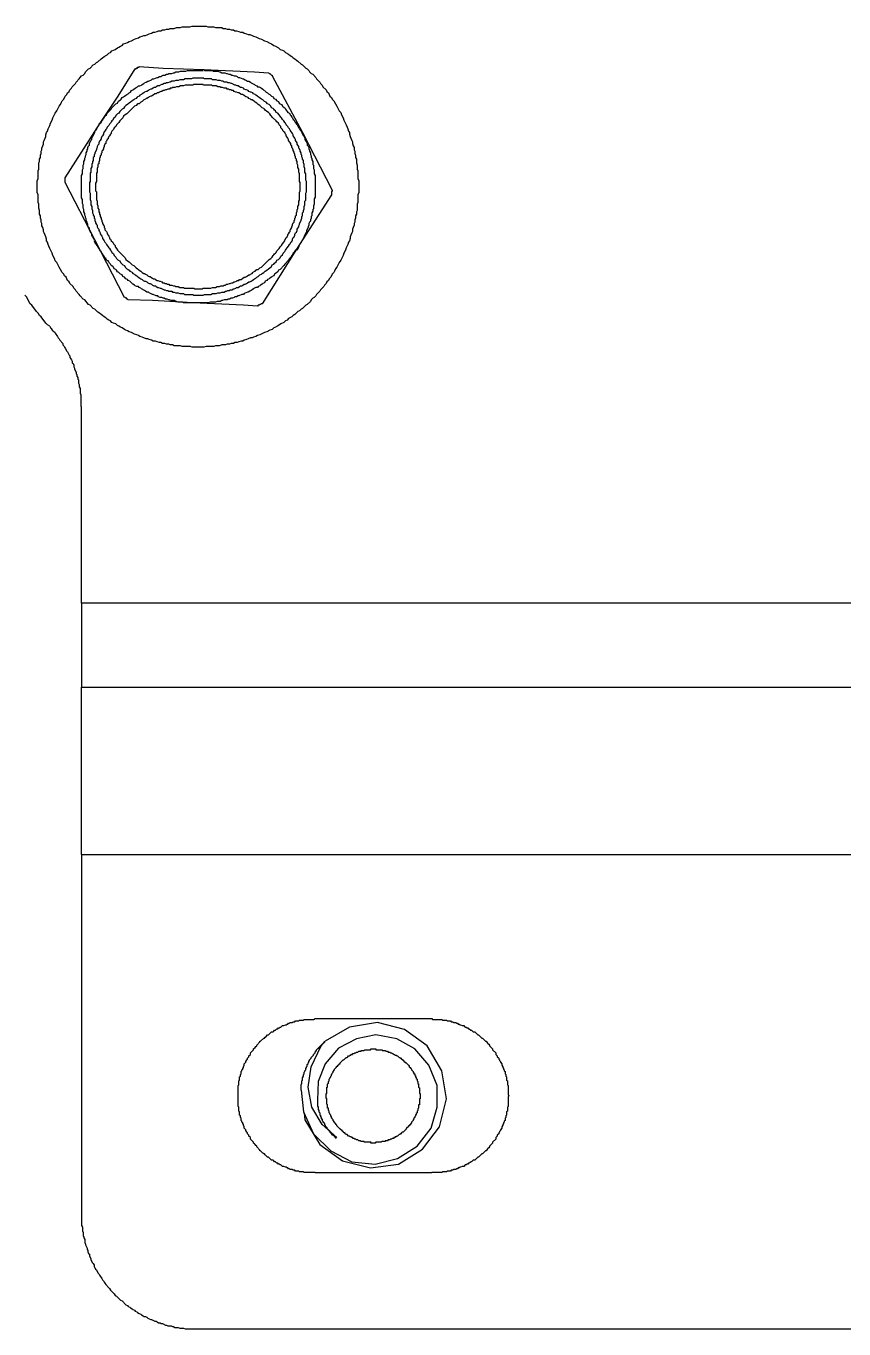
# Model space of a CAD drawing. Header units: inches. Extents: x 0 to 11, y 0.3 to 17.
# Drawn here: x 1.201 to 2.077, y 4.508 to 5.904 of the extents above; entities that cross this region are included whole.
import ezdxf

# ---------------------------------------------------------------- set-up
doc = ezdxf.new("R2010")
doc.units = ezdxf.units.IN
doc.header["$MEASUREMENT"] = 0
doc.layers.add('Layer 1', color=7, linetype='Continuous')

msp = doc.modelspace()

# ---------------------------------------------------------------- linework, layer by layer
at = {"layer": 'Layer 1', "color": 7, "lineweight": 25, "true_color": 0xffffff}
for points in [[(1.3775, 5.5608), (1.3683, 5.5608), (1.3667, 5.5617), (1.36, 5.5617), (1.3583, 5.5625), (1.3558, 5.5625), (1.3542, 5.5633), (1.3517, 5.5633), (1.35, 5.5642), (1.3475, 5.5642), (1.3458, 5.565), (1.3442, 5.565), (1.3417, 5.5658), (1.34, 5.5667), (1.3375, 5.5667), (1.3358, 5.5675), (1.3333, 5.5683), (1.3317, 5.5692), (1.33, 5.5692), (1.3275, 5.57), (1.3258, 5.5708), (1.3233, 5.5717), (1.3217, 5.5725), (1.32, 5.5733), (1.3175, 5.5742), (1.3142, 5.5758), (1.3117, 5.5767), (1.31, 5.5775), (1.3083, 5.5783), (1.3067, 5.5792), (1.3042, 5.5808), (1.3025, 5.5817), (1.3008, 5.5825), (1.2992, 5.5833), (1.2975, 5.585), (1.295, 5.5858), (1.2933, 5.5867), (1.2917, 5.5883), (1.29, 5.5892), (1.2883, 5.59), (1.2867, 5.5917), (1.285, 5.5925), (1.2833, 5.5942), (1.2817, 5.595), (1.28, 5.5967), (1.2783, 5.5975), (1.275, 5.6008), (1.2733, 5.6017), (1.27, 5.605), (1.2683, 5.6058), (1.2667, 5.6075), (1.2658, 5.6092), (1.2642, 5.6108), (1.2625, 5.6117), (1.2592, 5.615), (1.2583, 5.6167), (1.255, 5.62), (1.2542, 5.6217), (1.2525, 5.6233), (1.2517, 5.625), (1.2483, 5.6283), (1.2475, 5.63), (1.2458, 5.6317), (1.2442, 5.635), (1.2425, 5.6367), (1.2417, 5.6383), (1.24, 5.64), (1.2383, 5.6433), (1.2367, 5.6458), (1.2342, 5.6508), (1.2325, 5.6525), (1.2317, 5.655), (1.23, 5.6583), (1.2292, 5.6608), (1.2267, 5.6658), (1.2258, 5.6683), (1.225, 5.67), (1.2242, 5.6725), (1.2233, 5.6742), (1.2233, 5.6758), (1.2225, 5.6783), (1.2217, 5.68), (1.2208, 5.6825), (1.22, 5.6842), (1.22, 5.6858), (1.2192, 5.6883), (1.2183, 5.69), (1.2183, 5.6925), (1.2175, 5.6942), (1.2175, 5.6967), (1.2167, 5.6983), (1.2167, 5.7008), (1.2158, 5.7025), (1.2158, 5.7067), (1.215, 5.7092), (1.215, 5.7133), (1.2142, 5.715), (1.2142, 5.7233), (1.2133, 5.7258), (1.2133, 5.7383), (1.2142, 5.7408), (1.2142, 5.7492), (1.215, 5.7508), (1.215, 5.7575), (1.2158, 5.7592), (1.2158, 5.7617), (1.2167, 5.7633), (1.2167, 5.7658), (1.2175, 5.7675), (1.2175, 5.77), (1.2183, 5.7717), (1.2183, 5.7733), (1.2192, 5.7758), (1.22, 5.7775), (1.22, 5.78), (1.2208, 5.7817), (1.2217, 5.7842), (1.2225, 5.7858), (1.2225, 5.7875), (1.2233, 5.79), (1.2242, 5.7917), (1.225, 5.7942), (1.2267, 5.7975), (1.2275, 5.8), (1.2292, 5.8033), (1.23, 5.8058), (1.2325, 5.8108), (1.2342, 5.8133), (1.2367, 5.8183), (1.2383, 5.82), (1.2392, 5.8225), (1.24, 5.8242), (1.2417, 5.8258), (1.2433, 5.8292), (1.245, 5.8308), (1.2458, 5.8325), (1.2475, 5.8342), (1.2483, 5.8358), (1.25, 5.8375), (1.2508, 5.8392), (1.2542, 5.8425), (1.255, 5.8442), (1.2583, 5.8475), (1.2592, 5.8492), (1.2608, 5.8508), (1.2625, 5.8517), (1.2642, 5.8533), (1.265, 5.855), (1.2683, 5.8583), (1.27, 5.8592), (1.2733, 5.8625), (1.275, 5.8633), (1.2767, 5.865), (1.2783, 5.8658), (1.2817, 5.8692), (1.2833, 5.87), (1.285, 5.8717), (1.2883, 5.8733), (1.29, 5.875), (1.2917, 5.8758), (1.2933, 5.8775), (1.2967, 5.8792), (1.2992, 5.8808), (1.3008, 5.8817), (1.3025, 5.8825), (1.3042, 5.8833), (1.3058, 5.885), (1.3083, 5.8858), (1.31, 5.8867), (1.3117, 5.8875), (1.3142, 5.8883), (1.3175, 5.89), (1.3192, 5.8908), (1.3217, 5.8917), (1.3233, 5.8925), (1.3258, 5.8933), (1.3275, 5.8942), (1.3292, 5.8942), (1.3317, 5.895), (1.3333, 5.8958), (1.3358, 5.8967), (1.3375, 5.8975), (1.3392, 5.8975), (1.3417, 5.8983), (1.3433, 5.8992), (1.3458, 5.8992), (1.3475, 5.9), (1.35, 5.9), (1.3517, 5.9008), (1.3542, 5.9008), (1.3558, 5.9017), (1.36, 5.9017), (1.3625, 5.9025), (1.3667, 5.9025), (1.3683, 5.9033), (1.3767, 5.9033), (1.3792, 5.9042), (1.3942, 5.9042), (1.3958, 5.9033), (1.4025, 5.9033), (1.4042, 5.9025), (1.4108, 5.9025), (1.4125, 5.9017), (1.415, 5.9017), (1.4167, 5.9008), (1.4192, 5.9008), (1.4208, 5.9), (1.4233, 5.9), (1.425, 5.8992), (1.4267, 5.8992), (1.4292, 5.8983), (1.4308, 5.8975), (1.4333, 5.8975), (1.435, 5.8967), (1.4375, 5.8958), (1.4392, 5.895), (1.4408, 5.895), (1.4433, 5.8942), (1.445, 5.8933), (1.4475, 5.8925), (1.4508, 5.8908), (1.4533, 5.89), (1.4567, 5.8883), (1.4592, 5.8875), (1.4625, 5.8858), (1.4642, 5.885), (1.4667, 5.8833), (1.4683, 5.8825), (1.4717, 5.8808), (1.4733, 5.8792), (1.4758, 5.8783), (1.4775, 5.8775), (1.4792, 5.8758), (1.4825, 5.8742), (1.4842, 5.8725), (1.4858, 5.8717), (1.4875, 5.87), (1.4892, 5.8692), (1.4908, 5.8675), (1.4925, 5.8667), (1.4958, 5.8633), (1.4975, 5.8625), (1.5008, 5.8592), (1.5025, 5.8583), (1.5042, 5.8567), (1.505, 5.855), (1.5067, 5.8533), (1.5083, 5.8525), (1.5117, 5.8492), (1.5125, 5.8475), (1.5158, 5.8442), (1.5167, 5.8425), (1.5183, 5.8408), (1.5192, 5.8392), (1.5225, 5.8358), (1.5233, 5.8342), (1.525, 5.8325), (1.5267, 5.8292), (1.5283, 5.8275), (1.5292, 5.8258), (1.5308, 5.8242), (1.5325, 5.8208), (1.5342, 5.8183), (1.5367, 5.8133), (1.5383, 5.8117), (1.5392, 5.8092), (1.5408, 5.8058), (1.5417, 5.8033), (1.5442, 5.7983), (1.545, 5.7958), (1.5458, 5.7942), (1.5467, 5.7917), (1.5475, 5.79), (1.5475, 5.7883), (1.5483, 5.7858), (1.5492, 5.7842), (1.55, 5.7817), (1.5508, 5.78), (1.5508, 5.7783), (1.5517, 5.7758), (1.5525, 5.7742), (1.5525, 5.7717), (1.5533, 5.77), (1.5533, 5.7675), (1.5542, 5.7658), (1.5542, 5.7633), (1.555, 5.7617), (1.555, 5.7575), (1.5558, 5.755), (1.5558, 5.7508), (1.5567, 5.7492), (1.5567, 5.7408), (1.5575, 5.7383), (1.5575, 5.7258), (1.5567, 5.7233), (1.5567, 5.715), (1.5558, 5.7133), (1.5558, 5.7067), (1.555, 5.705), (1.555, 5.7025), (1.5542, 5.7008), (1.5542, 5.6983), (1.5533, 5.6967), (1.5533, 5.6942), (1.5525, 5.6925), (1.5525, 5.6908), (1.5517, 5.6883), (1.5508, 5.6867), (1.5508, 5.6842), (1.55, 5.6825), (1.5492, 5.68), (1.5483, 5.6783), (1.5483, 5.6767), (1.5475, 5.6742), (1.5467, 5.6725), (1.5458, 5.67), (1.5442, 5.6667), (1.5433, 5.6642), (1.5417, 5.6608), (1.5408, 5.6583), (1.5383, 5.6533), (1.5367, 5.6508), (1.5342, 5.6458), (1.5325, 5.6442), (1.5317, 5.6417), (1.5308, 5.64), (1.5292, 5.6383), (1.5275, 5.635), (1.5258, 5.6333), (1.525, 5.6317), (1.5233, 5.63), (1.5225, 5.6283), (1.5208, 5.6267), (1.52, 5.625), (1.5167, 5.6217), (1.5158, 5.62), (1.5125, 5.6167), (1.5117, 5.615), (1.51, 5.6133), (1.5083, 5.6125), (1.5067, 5.6108), (1.5058, 5.6092), (1.5025, 5.6058), (1.5008, 5.605), (1.4975, 5.6017), (1.4958, 5.6008), (1.4942, 5.5992), (1.4925, 5.5983), (1.4892, 5.595), (1.4875, 5.5942), (1.4858, 5.5925), (1.4825, 5.5908), (1.4808, 5.5892), (1.4792, 5.5883), (1.4775, 5.5867), (1.4742, 5.585), (1.4717, 5.5833), (1.4683, 5.5817), (1.4667, 5.5808), (1.465, 5.5792), (1.4625, 5.5783), (1.4592, 5.5767), (1.4567, 5.5758), (1.4517, 5.5733), (1.4492, 5.5725), (1.4475, 5.5717), (1.445, 5.5708), (1.4433, 5.57), (1.4417, 5.57), (1.4392, 5.5692), (1.4375, 5.5683), (1.435, 5.5675), (1.4333, 5.5667), (1.4317, 5.5667), (1.4292, 5.5658), (1.4275, 5.565), (1.425, 5.565), (1.4233, 5.5642), (1.4208, 5.5642), (1.4192, 5.5633), (1.4167, 5.5633), (1.415, 5.5625), (1.4108, 5.5625), (1.4083, 5.5617), (1.4042, 5.5617), (1.4025, 5.5608), (1.3942, 5.5608), (1.3917, 5.56), (1.3792, 5.56), (1.3767, 5.5608)], [(1.2808, 5.8), (1.3, 5.8292), (1.3183, 5.8583)], [(1.2808, 5.8), (1.2817, 5.8008), (1.2825, 5.8025), (1.2833, 5.8033), (1.2842, 5.805), (1.285, 5.8058), (1.2858, 5.8075), (1.2875, 5.8092), (1.2883, 5.8108), (1.2925, 5.815), (1.2933, 5.8167), (1.2975, 5.8208), (1.2992, 5.8217), (1.3, 5.8233), (1.3008, 5.8242), (1.3025, 5.825), (1.3033, 5.8258), (1.3042, 5.8275), (1.3058, 5.8283), (1.3067, 5.8292), (1.3083, 5.83), (1.3092, 5.8308), (1.3108, 5.8317), (1.3117, 5.8325), (1.3133, 5.8333), (1.3142, 5.835), (1.3158, 5.8358), (1.3167, 5.8367), (1.3183, 5.8375), (1.3192, 5.8383), (1.3208, 5.8392), (1.3217, 5.84), (1.3233, 5.84), (1.325, 5.8408), (1.3258, 5.8417), (1.3275, 5.8425), (1.3283, 5.8433), (1.33, 5.8442), (1.3317, 5.845), (1.3325, 5.845), (1.3358, 5.8467), (1.3367, 5.8475), (1.3383, 5.8475), (1.34, 5.8483), (1.3417, 5.8492), (1.3425, 5.8492), (1.3442, 5.85), (1.3458, 5.85), (1.3467, 5.8508), (1.3483, 5.8517), (1.35, 5.8517), (1.3517, 5.8525), (1.3533, 5.8525), (1.3542, 5.8533), (1.3575, 5.8533), (1.3592, 5.8542), (1.36, 5.8542), (1.3617, 5.855), (1.365, 5.855), (1.3667, 5.8558), (1.3725, 5.8558), (1.3742, 5.8567), (1.3908, 5.8567)], [(1.3183, 5.8583), (1.3192, 5.8583), (1.3192, 5.8592), (1.3208, 5.8592), (1.3208, 5.86), (1.3225, 5.86), (1.3225, 5.8608)], [(1.3225, 5.8608), (1.3483, 5.8592), (1.3917, 5.8575)], [(1.3917, 5.8575), (1.3925, 5.8567), (1.4008, 5.8567), (1.4017, 5.8558), (1.4067, 5.8558), (1.4083, 5.855), (1.4092, 5.855), (1.4108, 5.8542), (1.4142, 5.8542), (1.4158, 5.8533), (1.4167, 5.8533), (1.4183, 5.8525), (1.42, 5.8525), (1.4217, 5.8517), (1.4225, 5.8517), (1.4242, 5.8508), (1.4258, 5.8508), (1.4275, 5.85), (1.4283, 5.8492), (1.43, 5.8492), (1.4317, 5.8483), (1.4333, 5.8475), (1.4342, 5.8475), (1.4358, 5.8467), (1.4375, 5.8458), (1.4383, 5.845), (1.44, 5.845), (1.4417, 5.8442), (1.4425, 5.8433), (1.4458, 5.8417), (1.4467, 5.8408), (1.4483, 5.84), (1.4492, 5.8392), (1.4508, 5.8392), (1.4525, 5.8383), (1.4533, 5.8375), (1.455, 5.8367), (1.4583, 5.8333), (1.46, 5.8325), (1.4608, 5.8317), (1.4625, 5.8308), (1.4642, 5.8292), (1.4658, 5.8283), (1.4667, 5.8267), (1.4683, 5.8258), (1.47, 5.8242), (1.4717, 5.8233), (1.4725, 5.8217), (1.4733, 5.8208), (1.475, 5.82), (1.4758, 5.8183), (1.4767, 5.8175), (1.4783, 5.8167), (1.4792, 5.815), (1.48, 5.8142), (1.4808, 5.8125), (1.4817, 5.8117), (1.4833, 5.8108), (1.4842, 5.8092), (1.485, 5.8083), (1.4858, 5.8067), (1.4867, 5.8058), (1.4875, 5.8042), (1.4883, 5.8033), (1.4892, 5.8017), (1.49, 5.8008), (1.4908, 5.7992), (1.4917, 5.7983), (1.4933, 5.795), (1.4942, 5.7942), (1.495, 5.7925), (1.4958, 5.7917), (1.4967, 5.79), (1.4967, 5.7892)], [(1.3917, 5.8575), (1.4458, 5.855), (1.4608, 5.8542)], [(1.4608, 5.8542), (1.4617, 5.8533), (1.4625, 5.8533), (1.4642, 5.8517), (1.465, 5.8517), (1.465, 5.8508), (1.4975, 5.79)], [(1.3917, 5.8483), (1.38, 5.8483), (1.3783, 5.8475), (1.3717, 5.8475), (1.37, 5.8467), (1.3658, 5.8467), (1.3642, 5.8458), (1.3617, 5.8458), (1.36, 5.845), (1.3575, 5.845), (1.3558, 5.8442), (1.355, 5.8442), (1.3533, 5.8433), (1.3517, 5.8433), (1.3508, 5.8425), (1.3492, 5.8425), (1.3475, 5.8417), (1.3467, 5.8417), (1.345, 5.8408), (1.3442, 5.84), (1.3425, 5.84), (1.3408, 5.8392), (1.34, 5.8383), (1.3383, 5.8383), (1.3375, 5.8375), (1.3358, 5.8367), (1.335, 5.8367), (1.3333, 5.8358), (1.3325, 5.835), (1.3308, 5.8342), (1.33, 5.8342), (1.3283, 5.8333), (1.3275, 5.8325), (1.3258, 5.8317), (1.325, 5.8308), (1.3233, 5.83), (1.3225, 5.8292), (1.3208, 5.8283), (1.32, 5.8275), (1.3192, 5.8267), (1.3175, 5.8258), (1.3167, 5.825), (1.315, 5.8242), (1.3142, 5.8233), (1.3133, 5.8225), (1.3117, 5.8217), (1.3108, 5.8208), (1.31, 5.82), (1.3083, 5.8192), (1.3067, 5.8175), (1.3058, 5.8158), (1.3042, 5.815), (1.3017, 5.8125), (1.3008, 5.8108), (1.2992, 5.81), (1.2975, 5.8083), (1.2967, 5.8067), (1.295, 5.805), (1.2942, 5.8033), (1.2933, 5.8025), (1.2925, 5.8017), (1.2917, 5.8), (1.2908, 5.7992), (1.29, 5.7975), (1.2883, 5.7958), (1.2875, 5.7942), (1.2867, 5.7933), (1.2858, 5.7917), (1.285, 5.7908), (1.2842, 5.7892), (1.2842, 5.7883), (1.2833, 5.7867), (1.2825, 5.7858), (1.2817, 5.7842), (1.2817, 5.7833), (1.2808, 5.7817), (1.28, 5.7808), (1.2792, 5.7792), (1.2792, 5.7775), (1.2783, 5.7767), (1.2775, 5.775), (1.2775, 5.7742), (1.2767, 5.7725), (1.2767, 5.7717), (1.275, 5.7683), (1.275, 5.7675), (1.2742, 5.7658), (1.2742, 5.7642), (1.2733, 5.7633), (1.2733, 5.76), (1.2725, 5.7592), (1.2725, 5.7575), (1.2717, 5.7558), (1.2717, 5.7533), (1.2708, 5.7517), (1.2708, 5.7475), (1.27, 5.7467), (1.27, 5.7375), (1.2692, 5.7367), (1.2692, 5.7267), (1.27, 5.725), (1.27, 5.7183), (1.2708, 5.7167), (1.2708, 5.7125), (1.2717, 5.7108), (1.2717, 5.7083), (1.2725, 5.7067), (1.2725, 5.7042), (1.2733, 5.7025), (1.2733, 5.7017), (1.2742, 5.7), (1.2742, 5.6983), (1.275, 5.6975), (1.275, 5.6958), (1.2758, 5.6942), (1.2758, 5.6933), (1.2767, 5.6917), (1.2775, 5.6908), (1.2775, 5.6892), (1.2783, 5.6875), (1.2792, 5.6867), (1.2792, 5.685), (1.28, 5.6842), (1.2808, 5.6825), (1.2808, 5.6817), (1.2817, 5.68), (1.2825, 5.6792), (1.2833, 5.6775), (1.2833, 5.6767), (1.2842, 5.675), (1.285, 5.6742), (1.2858, 5.6725), (1.2867, 5.6717), (1.2875, 5.67), (1.2883, 5.6692), (1.2892, 5.6675), (1.29, 5.6667), (1.2908, 5.6658), (1.2917, 5.6642), (1.2925, 5.6633), (1.2933, 5.6617), (1.2942, 5.6608), (1.295, 5.66), (1.2958, 5.6583), (1.2975, 5.6567), (1.2983, 5.655), (1.3, 5.6533), (1.3017, 5.6525), (1.3025, 5.6508), (1.305, 5.6483), (1.3067, 5.6475), (1.3075, 5.6458), (1.3092, 5.6442), (1.3108, 5.6433), (1.3117, 5.6425), (1.3125, 5.6417), (1.3142, 5.6408), (1.315, 5.64), (1.3158, 5.6392), (1.3175, 5.6383), (1.3183, 5.6375), (1.32, 5.6367), (1.3208, 5.6358), (1.3217, 5.635), (1.3233, 5.6342), (1.3242, 5.6333), (1.3258, 5.6325), (1.3267, 5.6317), (1.3283, 5.6308), (1.3292, 5.6308), (1.3308, 5.63), (1.3317, 5.6292), (1.3333, 5.6283), (1.3342, 5.6283), (1.3358, 5.6275), (1.3367, 5.6267), (1.3383, 5.6258), (1.34, 5.6258), (1.3408, 5.625), (1.3425, 5.6242), (1.3433, 5.6242), (1.345, 5.6233), (1.3458, 5.6233), (1.3492, 5.6217), (1.35, 5.6217), (1.3517, 5.6208), (1.3533, 5.6208), (1.3542, 5.62), (1.3575, 5.62), (1.3583, 5.6192), (1.36, 5.6192), (1.3617, 5.6183), (1.3642, 5.6183), (1.3658, 5.6175), (1.37, 5.6175), (1.3708, 5.6167), (1.38, 5.6167), (1.3808, 5.6158), (1.3908, 5.6158), (1.3925, 5.6167), (1.3992, 5.6167), (1.4008, 5.6175), (1.405, 5.6175), (1.4067, 5.6183), (1.4092, 5.6183), (1.4108, 5.6192), (1.4133, 5.6192), (1.415, 5.62), (1.4158, 5.62), (1.4175, 5.6208), (1.4192, 5.6208), (1.42, 5.6217), (1.4217, 5.6217), (1.4233, 5.6225), (1.4242, 5.6225), (1.4258, 5.6233), (1.4267, 5.6242), (1.4283, 5.6242), (1.43, 5.625), (1.4308, 5.6258), (1.4325, 5.6258), (1.4333, 5.6267), (1.435, 5.6275), (1.4358, 5.6275), (1.4375, 5.6283), (1.4383, 5.6292), (1.44, 5.63), (1.4408, 5.63), (1.4425, 5.6308), (1.4433, 5.6317), (1.445, 5.6325), (1.4458, 5.6333), (1.4475, 5.6342), (1.4483, 5.635), (1.45, 5.6358), (1.4517, 5.6375), (1.4533, 5.6383), (1.4542, 5.6392), (1.4558, 5.64), (1.4567, 5.6408), (1.4575, 5.6417), (1.4592, 5.6425), (1.4608, 5.6442), (1.4625, 5.645), (1.4642, 5.6467), (1.465, 5.6483), (1.4667, 5.6492), (1.4675, 5.65), (1.4692, 5.6517), (1.47, 5.6533), (1.4717, 5.6542), (1.4733, 5.6558), (1.4742, 5.6575), (1.4758, 5.6592), (1.4767, 5.6608), (1.4775, 5.6617), (1.4783, 5.6625), (1.4792, 5.6642), (1.48, 5.665), (1.4808, 5.6667), (1.4825, 5.6683), (1.4833, 5.67), (1.4842, 5.6708), (1.485, 5.6725), (1.4858, 5.6733), (1.4867, 5.675), (1.4867, 5.6758), (1.4875, 5.6775), (1.4883, 5.6783), (1.4892, 5.68), (1.4892, 5.6808), (1.49, 5.6825), (1.4908, 5.6833), (1.4917, 5.685), (1.4917, 5.6867), (1.4925, 5.6875), (1.4933, 5.6892), (1.4933, 5.69), (1.4942, 5.6917), (1.4942, 5.6925), (1.4958, 5.6958), (1.4958, 5.6967), (1.4967, 5.6983), (1.4967, 5.7), (1.4975, 5.7008), (1.4975, 5.7042), (1.4983, 5.705), (1.4983, 5.7067), (1.4992, 5.7083), (1.4992, 5.7108), (1.5, 5.7125), (1.5, 5.7167), (1.5008, 5.7175), (1.5008, 5.725), (1.5017, 5.7267), (1.5017, 5.7375), (1.5008, 5.7392), (1.5008, 5.7458), (1.5, 5.7475), (1.5, 5.7517), (1.4992, 5.7533), (1.4992, 5.7558), (1.4983, 5.7575), (1.4983, 5.76), (1.4975, 5.7617), (1.4975, 5.7625), (1.4967, 5.7642), (1.4967, 5.7658), (1.4958, 5.7667), (1.4958, 5.7683), (1.495, 5.77), (1.495, 5.7708), (1.4942, 5.7725), (1.4933, 5.7733), (1.4933, 5.775), (1.4925, 5.7767), (1.4917, 5.7775), (1.4917, 5.7792), (1.4908, 5.78), (1.49, 5.7817), (1.49, 5.7825), (1.4892, 5.7842), (1.4883, 5.785), (1.4875, 5.7867), (1.4875, 5.7875), (1.4867, 5.7892), (1.4858, 5.79), (1.485, 5.7917), (1.4842, 5.7925), (1.4833, 5.7942), (1.4825, 5.795), (1.4817, 5.7967), (1.48, 5.7983), (1.4792, 5.8), (1.4783, 5.8008), (1.4775, 5.8025), (1.4758, 5.8042), (1.475, 5.8058), (1.4742, 5.8067), (1.4733, 5.8075), (1.4725, 5.8092), (1.4708, 5.8108), (1.4692, 5.8117), (1.4683, 5.8133), (1.4675, 5.8142), (1.4667, 5.815), (1.4658, 5.8158), (1.4642, 5.8167), (1.4633, 5.8183), (1.4617, 5.82), (1.46, 5.8208), (1.4583, 5.8225), (1.4567, 5.8233), (1.455, 5.825), (1.4533, 5.8258), (1.4525, 5.8267), (1.4508, 5.8275), (1.45, 5.8283), (1.4492, 5.8292), (1.4475, 5.83), (1.4467, 5.8308), (1.445, 5.8317), (1.4442, 5.8325), (1.4425, 5.8333), (1.4417, 5.8333), (1.44, 5.8342), (1.4392, 5.835), (1.4375, 5.8358), (1.4367, 5.8358), (1.435, 5.8367), (1.4342, 5.8375), (1.4325, 5.8383), (1.4308, 5.8383), (1.43, 5.8392), (1.4283, 5.84), (1.4275, 5.84), (1.4258, 5.8408), (1.425, 5.8408), (1.4217, 5.8425), (1.4208, 5.8425), (1.4192, 5.8433), (1.4175, 5.8433), (1.4167, 5.8442), (1.4133, 5.8442), (1.4125, 5.845), (1.4108, 5.845), (1.4092, 5.8458), (1.4067, 5.8458), (1.405, 5.8467), (1.4008, 5.8467), (1.4, 5.8475), (1.3925, 5.8475), (1.3908, 5.8483)], [(1.3908, 5.8417), (1.3808, 5.8417), (1.38, 5.8408), (1.3717, 5.8408), (1.37, 5.84), (1.3667, 5.84), (1.365, 5.8392), (1.3625, 5.8392), (1.3608, 5.8383), (1.3583, 5.8383), (1.3575, 5.8375), (1.3558, 5.8375), (1.355, 5.8367), (1.3533, 5.8367), (1.3517, 5.8358), (1.3508, 5.8358), (1.3492, 5.835), (1.3483, 5.835), (1.3467, 5.8342), (1.3458, 5.8342), (1.3442, 5.8333), (1.3433, 5.8325), (1.3417, 5.8325), (1.3408, 5.8317), (1.3392, 5.8317), (1.3375, 5.83), (1.3358, 5.8292), (1.335, 5.8292), (1.3333, 5.8283), (1.3325, 5.8275), (1.3308, 5.8267), (1.33, 5.8267), (1.3292, 5.8258), (1.3275, 5.825), (1.3258, 5.8233), (1.3242, 5.8225), (1.3225, 5.8208), (1.3208, 5.8208), (1.3192, 5.8192), (1.3175, 5.8183), (1.3117, 5.8125), (1.3108, 5.8117), (1.3092, 5.81), (1.3075, 5.8092), (1.3058, 5.8075), (1.305, 5.8058), (1.3017, 5.8025), (1.3008, 5.8008), (1.2983, 5.7983), (1.2975, 5.7967), (1.2958, 5.795), (1.295, 5.7933), (1.2933, 5.7917), (1.2925, 5.79), (1.2925, 5.7892), (1.2917, 5.7883), (1.2908, 5.7867), (1.29, 5.7858), (1.2892, 5.7842), (1.2892, 5.7833), (1.2883, 5.7825), (1.2875, 5.7808), (1.2867, 5.78), (1.2867, 5.7783), (1.2858, 5.7775), (1.285, 5.7758), (1.285, 5.775), (1.2842, 5.7733), (1.2842, 5.7725), (1.2833, 5.7708), (1.2825, 5.77), (1.2825, 5.7683), (1.2817, 5.7675), (1.2817, 5.7658), (1.2808, 5.765), (1.2808, 5.7633), (1.28, 5.7625), (1.28, 5.76), (1.2792, 5.7583), (1.2792, 5.7567), (1.2783, 5.7558), (1.2783, 5.7533), (1.2775, 5.7517), (1.2775, 5.7475), (1.2767, 5.7467), (1.2767, 5.7375), (1.2758, 5.7358), (1.2758, 5.7275), (1.2767, 5.7267), (1.2767, 5.7183), (1.2775, 5.7167), (1.2775, 5.7133), (1.2783, 5.7117), (1.2783, 5.7092), (1.2792, 5.7075), (1.2792, 5.705), (1.28, 5.7042), (1.28, 5.7025), (1.2808, 5.7017), (1.2808, 5.7), (1.2817, 5.6983), (1.2817, 5.6975), (1.2825, 5.6958), (1.2825, 5.695), (1.2833, 5.6933), (1.2833, 5.6925), (1.2842, 5.6908), (1.285, 5.69), (1.285, 5.6883), (1.2858, 5.6875), (1.2858, 5.6858), (1.2875, 5.6842), (1.2883, 5.6825), (1.2883, 5.6817), (1.2892, 5.68), (1.29, 5.6792), (1.2908, 5.6775), (1.2908, 5.6767), (1.2917, 5.6758), (1.2925, 5.6742), (1.2942, 5.6725), (1.295, 5.6708), (1.2967, 5.6692), (1.2967, 5.6675), (1.2983, 5.6658), (1.2992, 5.6642), (1.3008, 5.6625), (1.3017, 5.6617), (1.3025, 5.6608), (1.3067, 5.6567), (1.3075, 5.6558), (1.3083, 5.6542), (1.31, 5.6525), (1.3117, 5.6517), (1.315, 5.6483), (1.3167, 5.6475), (1.3192, 5.645), (1.3208, 5.6442), (1.3217, 5.6433), (1.3225, 5.6425), (1.3242, 5.6417), (1.325, 5.6408), (1.3258, 5.64), (1.3275, 5.6392), (1.3283, 5.6392), (1.3292, 5.6383), (1.3308, 5.6375), (1.3317, 5.6367), (1.3333, 5.6358), (1.3342, 5.6358), (1.335, 5.635), (1.3367, 5.6342), (1.3375, 5.6333), (1.3392, 5.6333), (1.34, 5.6325), (1.3417, 5.6317), (1.3425, 5.6317), (1.3442, 5.6308), (1.345, 5.6308), (1.3467, 5.63), (1.3475, 5.6292), (1.3492, 5.6292), (1.35, 5.6283), (1.3517, 5.6283), (1.3525, 5.6275), (1.3542, 5.6275), (1.355, 5.6267), (1.3575, 5.6267), (1.3592, 5.6258), (1.3608, 5.6258), (1.3617, 5.625), (1.3642, 5.625), (1.3658, 5.6242), (1.37, 5.6242), (1.3708, 5.6233), (1.3808, 5.6233), (1.3817, 5.6225), (1.39, 5.6225), (1.3908, 5.6233), (1.3992, 5.6233), (1.4008, 5.6242), (1.4042, 5.6242), (1.4058, 5.625), (1.4083, 5.625), (1.41, 5.6258), (1.4125, 5.6258), (1.4133, 5.6267), (1.415, 5.6267), (1.4158, 5.6275), (1.4175, 5.6275), (1.4192, 5.6283), (1.42, 5.6283), (1.4217, 5.6292), (1.4225, 5.6292), (1.4242, 5.63), (1.425, 5.63), (1.4267, 5.6308), (1.4275, 5.6317), (1.4292, 5.6317), (1.43, 5.6325), (1.4317, 5.6325), (1.4333, 5.6342), (1.435, 5.635), (1.4358, 5.635), (1.4375, 5.6358), (1.4383, 5.6367), (1.44, 5.6375), (1.4408, 5.6375), (1.4417, 5.6383), (1.4433, 5.6392), (1.4442, 5.64), (1.445, 5.6408), (1.4467, 5.6417), (1.4475, 5.6425), (1.4483, 5.6433), (1.45, 5.6433), (1.4517, 5.645), (1.4533, 5.6458), (1.4617, 5.6542), (1.4633, 5.655), (1.4642, 5.6558), (1.465, 5.6567), (1.4658, 5.6583), (1.4667, 5.6592), (1.4675, 5.66), (1.4683, 5.6608), (1.4692, 5.6617), (1.47, 5.6633), (1.4725, 5.6658), (1.4733, 5.6675), (1.475, 5.6692), (1.4758, 5.6708), (1.4775, 5.6725), (1.4783, 5.6742), (1.4783, 5.675), (1.4792, 5.6758), (1.48, 5.6775), (1.4808, 5.6783), (1.4817, 5.68), (1.4817, 5.6808), (1.4825, 5.6817), (1.4833, 5.6833), (1.4842, 5.6842), (1.4842, 5.6858), (1.485, 5.6867), (1.4858, 5.6883), (1.4858, 5.6892), (1.4867, 5.6908), (1.4867, 5.6917), (1.4875, 5.6933), (1.4883, 5.6942), (1.4883, 5.6958), (1.4892, 5.6967), (1.4892, 5.6983), (1.49, 5.6992), (1.49, 5.7008), (1.4908, 5.7017), (1.4908, 5.7042), (1.4917, 5.7058), (1.4917, 5.7075), (1.4925, 5.7083), (1.4925, 5.7108), (1.4933, 5.7125), (1.4933, 5.7167), (1.4942, 5.7175), (1.4942, 5.7258), (1.495, 5.7275), (1.495, 5.7367), (1.4942, 5.7375), (1.4942, 5.7458), (1.4933, 5.7475), (1.4933, 5.7508), (1.4925, 5.7525), (1.4925, 5.755), (1.4917, 5.7567), (1.4917, 5.7592), (1.4908, 5.76), (1.4908, 5.7617), (1.49, 5.7625), (1.49, 5.7642), (1.4892, 5.7658), (1.4892, 5.7667), (1.4883, 5.7683), (1.4883, 5.7692), (1.4875, 5.7708), (1.4875, 5.7717), (1.4867, 5.7733), (1.4858, 5.7742), (1.4858, 5.7758), (1.485, 5.7767), (1.485, 5.7783), (1.4833, 5.78), (1.4825, 5.7817), (1.4825, 5.7825), (1.4817, 5.7842), (1.4808, 5.785), (1.48, 5.7867), (1.48, 5.7875), (1.4792, 5.7883), (1.4783, 5.79), (1.4775, 5.7908), (1.4767, 5.7917), (1.4758, 5.7933), (1.4742, 5.795), (1.4742, 5.7967), (1.4725, 5.7983), (1.4717, 5.8), (1.47, 5.8017), (1.4692, 5.8025), (1.465, 5.8067), (1.4642, 5.8075), (1.4633, 5.8083), (1.4625, 5.81), (1.4608, 5.8117), (1.4592, 5.8125), (1.4575, 5.8142), (1.4567, 5.815), (1.4558, 5.8158), (1.4542, 5.8167), (1.4517, 5.8192), (1.45, 5.82), (1.4483, 5.8217), (1.4467, 5.8225), (1.4458, 5.8233), (1.445, 5.8242), (1.4433, 5.825), (1.4425, 5.825), (1.4417, 5.8258), (1.44, 5.8267), (1.4392, 5.8275), (1.4375, 5.8283), (1.4367, 5.8283), (1.4358, 5.8292), (1.4342, 5.83), (1.4333, 5.8308), (1.4317, 5.8308), (1.4308, 5.8317), (1.4292, 5.8325), (1.4283, 5.8325), (1.4267, 5.8333), (1.4258, 5.8333), (1.4242, 5.8342), (1.4233, 5.835), (1.4217, 5.835), (1.4208, 5.8358), (1.4192, 5.8358), (1.4183, 5.8367), (1.4167, 5.8367), (1.4158, 5.8375), (1.4133, 5.8375), (1.4117, 5.8383), (1.41, 5.8383), (1.4092, 5.8392), (1.4067, 5.8392), (1.405, 5.84), (1.4008, 5.84), (1.4, 5.8408), (1.3917, 5.8408), (1.39, 5.8417)], [(1.2433, 5.7417), (1.2808, 5.8)], [(1.275, 5.675), (1.2742, 5.6758), (1.2733, 5.6775), (1.2725, 5.6783), (1.2717, 5.68), (1.2717, 5.6817), (1.2708, 5.6825), (1.2692, 5.6858), (1.2692, 5.6875), (1.2683, 5.6883), (1.2675, 5.69), (1.2675, 5.6917), (1.2667, 5.6933), (1.2667, 5.6942), (1.2658, 5.6958), (1.2658, 5.6975), (1.265, 5.6992), (1.265, 5.7), (1.2642, 5.7017), (1.2642, 5.7033), (1.2633, 5.705), (1.2633, 5.7075), (1.2625, 5.7092), (1.2625, 5.7125), (1.2617, 5.7142), (1.2617, 5.7183), (1.2608, 5.72), (1.2608, 5.7442), (1.2617, 5.7458), (1.2617, 5.75), (1.2625, 5.7517), (1.2625, 5.755), (1.2633, 5.7567), (1.2633, 5.7592), (1.2642, 5.7608), (1.2642, 5.7625), (1.265, 5.7642), (1.265, 5.765), (1.2658, 5.7667), (1.2658, 5.7683), (1.2667, 5.77), (1.2667, 5.7717), (1.2675, 5.7725), (1.2675, 5.7742), (1.2683, 5.7758), (1.2692, 5.7767), (1.2692, 5.7783), (1.2708, 5.7817), (1.2717, 5.7825), (1.2717, 5.7842), (1.2725, 5.7858), (1.2733, 5.7867), (1.275, 5.79), (1.275, 5.7908), (1.2758, 5.7925), (1.2767, 5.7933), (1.2783, 5.7967), (1.2792, 5.7975), (1.28, 5.7992), (1.28, 5.8)], [(1.4975, 5.79), (1.4975, 5.7883), (1.4983, 5.7867), (1.4992, 5.7858), (1.5, 5.7842), (1.5, 5.7825), (1.5008, 5.7808), (1.5017, 5.78), (1.5025, 5.7783), (1.5025, 5.7767), (1.5033, 5.7758), (1.5042, 5.7742), (1.5042, 5.7725), (1.505, 5.7708), (1.505, 5.77), (1.5058, 5.7683), (1.5058, 5.7667), (1.5067, 5.765), (1.5067, 5.7633), (1.5075, 5.7625), (1.5075, 5.7608), (1.5083, 5.7592), (1.5083, 5.7558), (1.5092, 5.755), (1.5092, 5.7517), (1.51, 5.75), (1.51, 5.7458), (1.5108, 5.7442), (1.5108, 5.7208), (1.51, 5.7192), (1.51, 5.7133), (1.5092, 5.7117), (1.5092, 5.7083), (1.5083, 5.7075), (1.5083, 5.7058), (1.5075, 5.7042), (1.5075, 5.7008), (1.5067, 5.7), (1.5067, 5.6983), (1.5058, 5.6967), (1.5058, 5.695), (1.505, 5.6942), (1.5042, 5.6925), (1.5042, 5.6908), (1.5033, 5.6892), (1.5033, 5.6883), (1.5017, 5.685), (1.5017, 5.6833), (1.5008, 5.6825), (1.4992, 5.6792), (1.4992, 5.6783), (1.4975, 5.675), (1.4967, 5.6742), (1.495, 5.6708), (1.4942, 5.67), (1.4933, 5.6683), (1.4933, 5.6675), (1.4917, 5.6642), (1.4908, 5.6642)], [(1.4975, 5.79), (1.5292, 5.7283)], [(1.275, 5.675), (1.2433, 5.7367), (1.2433, 5.7417)], [(1.5283, 5.7233), (1.4908, 5.665)], [(1.5292, 5.7283), (1.5292, 5.7275), (1.5283, 5.7267), (1.5283, 5.7233)], [(1.4908, 5.665), (1.4892, 5.6633), (1.4883, 5.6617), (1.4875, 5.6608), (1.4867, 5.6592), (1.4858, 5.6583), (1.485, 5.6567), (1.4842, 5.6558), (1.4833, 5.655), (1.4825, 5.6533), (1.4783, 5.6492), (1.4775, 5.6475), (1.4733, 5.6433), (1.4717, 5.6425), (1.4708, 5.6408), (1.47, 5.64), (1.4683, 5.6392), (1.4675, 5.6383), (1.4667, 5.6367), (1.465, 5.6358), (1.4642, 5.635), (1.4625, 5.6342), (1.4617, 5.6333), (1.46, 5.6325), (1.4592, 5.6317), (1.4575, 5.6308), (1.4567, 5.6292), (1.455, 5.6283), (1.4542, 5.6275), (1.4525, 5.6267), (1.4517, 5.6258), (1.45, 5.625), (1.4492, 5.6242), (1.4475, 5.6242), (1.4458, 5.6233), (1.445, 5.6225), (1.4433, 5.6217), (1.4425, 5.6208), (1.4408, 5.62), (1.4392, 5.6192), (1.4383, 5.6192), (1.4367, 5.6183), (1.435, 5.6175), (1.4342, 5.6167), (1.4325, 5.6167), (1.4292, 5.615), (1.4283, 5.615), (1.4267, 5.6142), (1.425, 5.6142), (1.4242, 5.6133), (1.4225, 5.6125), (1.4208, 5.6125), (1.4192, 5.6117), (1.4175, 5.6117), (1.4167, 5.6108), (1.4133, 5.6108), (1.4117, 5.61), (1.4108, 5.61), (1.4092, 5.6092), (1.4058, 5.6092), (1.4042, 5.6083), (1.3983, 5.6083), (1.3967, 5.6075), (1.37, 5.6075), (1.3692, 5.6083), (1.3642, 5.6083), (1.3625, 5.6092), (1.3617, 5.6092), (1.36, 5.61), (1.3567, 5.61), (1.355, 5.6108), (1.3542, 5.6108), (1.3525, 5.6117), (1.3508, 5.6117), (1.3492, 5.6125), (1.3483, 5.6125), (1.3467, 5.6133), (1.345, 5.6133), (1.3433, 5.6142), (1.3425, 5.615), (1.3408, 5.615), (1.3375, 5.6167), (1.3367, 5.6167), (1.3333, 5.6183), (1.3325, 5.6192), (1.3308, 5.6192), (1.3292, 5.62), (1.3283, 5.6208), (1.325, 5.6225), (1.3242, 5.6233), (1.3225, 5.6242), (1.3217, 5.625), (1.32, 5.625), (1.3183, 5.6258), (1.3175, 5.6267), (1.3158, 5.6275), (1.3125, 5.6308), (1.3108, 5.6317), (1.31, 5.6325), (1.3083, 5.6333), (1.3067, 5.635), (1.305, 5.6358), (1.3042, 5.6375), (1.3025, 5.6383), (1.3017, 5.6392), (1.3008, 5.64), (1.2992, 5.6408), (1.2983, 5.6425), (1.2975, 5.6433), (1.2958, 5.6442), (1.295, 5.6458), (1.2942, 5.6467), (1.2925, 5.6475), (1.2917, 5.6492), (1.2908, 5.65), (1.29, 5.6517), (1.2892, 5.6525), (1.2875, 5.6533), (1.2867, 5.655), (1.2858, 5.6558), (1.285, 5.6575), (1.2842, 5.6583), (1.2833, 5.66), (1.2825, 5.6608), (1.2817, 5.6625), (1.2808, 5.6633), (1.28, 5.665), (1.2792, 5.6658), (1.2775, 5.6692), (1.2767, 5.67), (1.2758, 5.6717), (1.275, 5.6725), (1.2742, 5.6742)], [(1.3067, 5.6133), (1.275, 5.675)], [(1.4908, 5.665), (1.4542, 5.6067)], [(1.2267, 5.5825), (1.2242, 5.5842), (1.2225, 5.5858), (1.2208, 5.5883), (1.2192, 5.59), (1.2175, 5.5925), (1.2158, 5.5942), (1.2142, 5.5967), (1.2125, 5.5983), (1.2108, 5.6008), (1.2092, 5.6025), (1.2075, 5.605), (1.2058, 5.6067), (1.2042, 5.6092), (1.2033, 5.6117), (1.2017, 5.6142), (1.2, 5.6158)], [(1.3108, 5.6108), (1.3108, 5.6108), (1.31, 5.6117), (1.3092, 5.6117), (1.3092, 5.6125), (1.3083, 5.6125), (1.3075, 5.6133), (1.3067, 5.6133)], [(1.38, 5.6075), (1.3367, 5.61), (1.3108, 5.6108)], [(1.4492, 5.6042), (1.4342, 5.605), (1.38, 5.6075)], [(1.4542, 5.6067), (1.4533, 5.6067), (1.4525, 5.6058), (1.4517, 5.6058), (1.4508, 5.605), (1.45, 5.605), (1.4492, 5.6042)], [(1.2267, 5.5825), (1.2275, 5.5808), (1.2283, 5.58), (1.2292, 5.5783), (1.23, 5.5775), (1.2317, 5.5767), (1.2325, 5.575), (1.2333, 5.5742), (1.2342, 5.5725), (1.235, 5.5717), (1.2358, 5.57), (1.2367, 5.5692), (1.2375, 5.5675), (1.2408, 5.5642), (1.2408, 5.5625), (1.2417, 5.5617), (1.2425, 5.56), (1.2433, 5.5592), (1.245, 5.5558), (1.2458, 5.555), (1.2475, 5.5517), (1.2483, 5.5508), (1.2483, 5.5492), (1.2492, 5.5475), (1.25, 5.5467), (1.2508, 5.545), (1.2508, 5.5433), (1.2517, 5.5425), (1.2525, 5.5408), (1.2525, 5.5392), (1.2533, 5.5375), (1.2533, 5.5367), (1.255, 5.5333), (1.255, 5.5317), (1.2558, 5.5308), (1.2558, 5.5292), (1.2567, 5.5275), (1.2567, 5.5258), (1.2575, 5.525), (1.2575, 5.5217), (1.2583, 5.52), (1.2583, 5.5175), (1.2592, 5.5158), (1.2592, 5.5108), (1.26, 5.5092), (1.26, 5.4967)], [(1.2608, 5.2858), (1.2608, 5.4967)], [(2.6667, 5.2858), (1.2608, 5.2858), (1.2608, 5.1958)], [(1.2608, 5.0167), (1.2608, 5.1958), (2.6358, 5.1958)], [(1.2608, 5.0167), (2.6358, 5.0167)], [(1.2608, 5.0167), (1.2608, 4.6333)], [(1.5108, 4.6758), (1.4992, 4.6758), (1.4983, 4.6767), (1.4942, 4.6767), (1.4933, 4.6775), (1.49, 4.6775), (1.4892, 4.6783), (1.4875, 4.6783), (1.4867, 4.6792), (1.4842, 4.6792), (1.4833, 4.68), (1.4825, 4.68), (1.4817, 4.6808), (1.4808, 4.6808), (1.48, 4.6817), (1.4792, 4.6817), (1.4775, 4.6825), (1.4758, 4.6825), (1.4742, 4.6842), (1.4733, 4.6842), (1.4725, 4.685), (1.4717, 4.685), (1.4708, 4.6858), (1.47, 4.6858), (1.4692, 4.6867), (1.4683, 4.6875), (1.4675, 4.6875), (1.4667, 4.6883), (1.4658, 4.6892), (1.4642, 4.6892), (1.4608, 4.6925), (1.46, 4.6925), (1.4575, 4.695), (1.4567, 4.6958), (1.4558, 4.6958), (1.455, 4.6967), (1.4525, 4.6992), (1.4517, 4.6992), (1.4517, 4.7), (1.4483, 4.7033), (1.4483, 4.7042), (1.4475, 4.705), (1.4467, 4.7058), (1.4458, 4.7067), (1.445, 4.7075), (1.445, 4.7083), (1.4417, 4.7117), (1.4417, 4.7133), (1.44, 4.715), (1.44, 4.7158), (1.4392, 4.7167), (1.4383, 4.7175), (1.4383, 4.7183), (1.4375, 4.7192), (1.4375, 4.72), (1.4367, 4.7208), (1.4367, 4.7217), (1.4358, 4.7225), (1.435, 4.7233), (1.435, 4.725), (1.4342, 4.7267), (1.4342, 4.7275), (1.4333, 4.7283), (1.4333, 4.7292), (1.4325, 4.73), (1.4325, 4.7308), (1.4317, 4.7317), (1.4317, 4.7342), (1.4308, 4.735), (1.4308, 4.7367), (1.43, 4.7375), (1.43, 4.7408), (1.4292, 4.7417), (1.4292, 4.7458), (1.4283, 4.7467), (1.4283, 4.7692), (1.4292, 4.77), (1.4292, 4.7742), (1.43, 4.775), (1.43, 4.7783), (1.4308, 4.7792), (1.4308, 4.7808), (1.4317, 4.7817), (1.4317, 4.7842), (1.4325, 4.785), (1.4325, 4.7858), (1.4333, 4.7867), (1.4333, 4.7875), (1.4342, 4.7883), (1.4342, 4.7892), (1.435, 4.7908), (1.435, 4.7925), (1.4358, 4.7933), (1.4367, 4.7942), (1.4367, 4.795), (1.4375, 4.7958), (1.4375, 4.7967), (1.4383, 4.7975), (1.4383, 4.7983), (1.44, 4.8), (1.44, 4.8008), (1.4417, 4.8025), (1.4417, 4.8042), (1.445, 4.8075), (1.445, 4.8083), (1.4467, 4.81), (1.4475, 4.8108), (1.4483, 4.8117), (1.4483, 4.8125), (1.4517, 4.8158), (1.4517, 4.8167), (1.4525, 4.8167), (1.4558, 4.82), (1.4567, 4.82), (1.4575, 4.8208), (1.4583, 4.8217), (1.46, 4.8233), (1.4608, 4.8233), (1.4642, 4.8267), (1.4658, 4.8267), (1.4667, 4.8275), (1.4675, 4.8283), (1.4683, 4.8283), (1.47, 4.83), (1.4708, 4.83), (1.4717, 4.8308), (1.4725, 4.8308), (1.4733, 4.8317), (1.4742, 4.8317), (1.475, 4.8325), (1.4758, 4.8333), (1.4775, 4.8333), (1.4792, 4.8342), (1.48, 4.8342), (1.4808, 4.835), (1.4817, 4.835), (1.4825, 4.8358), (1.4833, 4.8358), (1.4842, 4.8367), (1.4867, 4.8367), (1.4875, 4.8375), (1.4892, 4.8375), (1.49, 4.8383), (1.4933, 4.8383), (1.4942, 4.8392), (1.4983, 4.8392), (1.4992, 4.84), (1.5092, 4.84), (1.5108, 4.8408)], [(1.4992, 4.74), (1.5, 4.7325), (1.5158, 4.7058), (1.54, 4.6883), (1.57, 4.6808), (1.6, 4.685), (1.6258, 4.7008), (1.6442, 4.725), (1.6517, 4.755), (1.6467, 4.785), (1.6308, 4.8117), (1.6067, 4.8292), (1.5775, 4.8367), (1.5475, 4.8317), (1.5217, 4.8167)], [(1.5108, 4.8408), (1.6358, 4.8408)], [(1.6358, 4.8408), (1.6367, 4.84), (1.6467, 4.84), (1.6475, 4.8392), (1.6517, 4.8392), (1.6525, 4.8383), (1.6558, 4.8383), (1.6567, 4.8375), (1.6583, 4.8375), (1.6592, 4.8367), (1.6617, 4.8367), (1.6625, 4.8358), (1.6633, 4.8358), (1.6642, 4.835), (1.665, 4.835), (1.6658, 4.8342), (1.6667, 4.8342), (1.6683, 4.8333), (1.67, 4.8333), (1.6708, 4.8325), (1.6717, 4.8317), (1.6725, 4.8317), (1.6733, 4.8308), (1.6742, 4.8308), (1.675, 4.83), (1.6758, 4.83), (1.6775, 4.8283), (1.6783, 4.8283), (1.68, 4.8267), (1.6817, 4.8267), (1.685, 4.8233), (1.6858, 4.8233), (1.6867, 4.8225), (1.6875, 4.8217), (1.6883, 4.8208), (1.6892, 4.82), (1.69, 4.82), (1.6933, 4.8167), (1.6942, 4.8167), (1.6942, 4.8158), (1.6958, 4.8142), (1.6967, 4.8133), (1.6975, 4.8125), (1.6975, 4.8117), (1.6983, 4.8108), (1.7008, 4.8083), (1.7008, 4.8075), (1.7042, 4.8042), (1.7042, 4.8025), (1.7058, 4.8008), (1.7058, 4.8), (1.7067, 4.7992), (1.7075, 4.7983), (1.7075, 4.7975), (1.7083, 4.7967), (1.7083, 4.7958), (1.7092, 4.795), (1.7092, 4.7942), (1.7108, 4.7925), (1.7108, 4.7908), (1.7117, 4.7892), (1.7117, 4.7883), (1.7125, 4.7875), (1.7125, 4.7867), (1.7133, 4.7858), (1.7133, 4.785), (1.7142, 4.7842), (1.7142, 4.7817), (1.715, 4.7808), (1.715, 4.7792), (1.7158, 4.7783), (1.7158, 4.775), (1.7167, 4.7742), (1.7167, 4.77), (1.7175, 4.7692), (1.7175, 4.7592), (1.7183, 4.7583), (1.7175, 4.7567), (1.7175, 4.7467), (1.7167, 4.7458), (1.7167, 4.7417), (1.7158, 4.7408), (1.7158, 4.7375), (1.715, 4.7367), (1.715, 4.735), (1.7142, 4.7342), (1.7142, 4.7317), (1.7133, 4.7308), (1.7133, 4.73), (1.7125, 4.7292), (1.7125, 4.7283), (1.7117, 4.7275), (1.7117, 4.7267), (1.7108, 4.725), (1.7108, 4.7233), (1.7092, 4.7217), (1.7092, 4.7208), (1.7083, 4.72), (1.7083, 4.7192), (1.7075, 4.7183), (1.7075, 4.7175), (1.7058, 4.7158), (1.7058, 4.715), (1.7042, 4.7133), (1.7042, 4.7117), (1.7008, 4.7083), (1.7008, 4.7075), (1.7, 4.7067), (1.6975, 4.7042), (1.6975, 4.7033), (1.6967, 4.7025), (1.6958, 4.7017), (1.6942, 4.7), (1.6942, 4.6992), (1.6933, 4.6992), (1.6908, 4.6967), (1.69, 4.6958), (1.6892, 4.6958), (1.6867, 4.6933), (1.6858, 4.6925), (1.685, 4.6925), (1.6817, 4.6892), (1.68, 4.6892), (1.6783, 4.6875), (1.6775, 4.6875), (1.6767, 4.6867), (1.6758, 4.6858), (1.675, 4.6858), (1.6742, 4.685), (1.6733, 4.685), (1.6725, 4.6842), (1.6717, 4.6842), (1.67, 4.6825), (1.6683, 4.6825), (1.6667, 4.6817), (1.6658, 4.6817), (1.665, 4.6808), (1.6642, 4.6808), (1.6633, 4.68), (1.6625, 4.68), (1.6617, 4.6792), (1.6592, 4.6792), (1.6583, 4.6783), (1.6567, 4.6783), (1.6558, 4.6775), (1.6525, 4.6775), (1.6517, 4.6767), (1.6475, 4.6767), (1.6467, 4.6758), (1.6358, 4.6758)], [(1.4958, 4.7642), (1.4983, 4.7408), (1.5092, 4.7175), (1.5275, 4.6992), (1.55, 4.6875), (1.575, 4.685), (1.5992, 4.6908), (1.62, 4.7042), (1.635, 4.7233), (1.6417, 4.7458), (1.6417, 4.7692), (1.6325, 4.7908), (1.6175, 4.8083), (1.5983, 4.8192), (1.5758, 4.8233), (1.555, 4.8192), (1.5358, 4.8092), (1.5217, 4.7925), (1.5142, 4.7733), (1.5133, 4.7533)], [(1.4958, 4.7642), (1.4958, 4.77), (1.4967, 4.7717), (1.4967, 4.7742), (1.4975, 4.775), (1.4975, 4.7775), (1.4983, 4.7792), (1.4983, 4.7808), (1.4992, 4.7817), (1.4992, 4.7833), (1.5, 4.7842), (1.5, 4.785), (1.5008, 4.7858), (1.5008, 4.7875), (1.5017, 4.7883), (1.5017, 4.7892), (1.5025, 4.79), (1.5025, 4.7917), (1.5033, 4.7925), (1.5033, 4.7933), (1.5042, 4.7942), (1.5042, 4.795), (1.505, 4.7958), (1.505, 4.7967), (1.5067, 4.7983), (1.5067, 4.7992), (1.5075, 4.8), (1.5083, 4.8008), (1.5092, 4.8017), (1.5092, 4.8025), (1.5108, 4.8042), (1.5108, 4.805), (1.5125, 4.8067), (1.5125, 4.8075), (1.5142, 4.8092), (1.515, 4.8092), (1.515, 4.81), (1.5158, 4.8108), (1.5167, 4.8117), (1.5192, 4.8142), (1.52, 4.815), (1.5208, 4.8158), (1.5217, 4.8158)], [(1.5342, 4.7133), (1.5183, 4.7275), (1.5075, 4.7458), (1.5033, 4.7675), (1.5067, 4.7892), (1.5175, 4.8117), (1.5217, 4.8167)], [(1.5708, 4.7083), (1.5633, 4.7083), (1.5633, 4.7092), (1.56, 4.7092), (1.5592, 4.71), (1.5575, 4.71), (1.5567, 4.7108), (1.555, 4.7108), (1.5542, 4.7117), (1.5533, 4.7117), (1.5525, 4.7125), (1.5517, 4.7125), (1.5508, 4.7133), (1.55, 4.7133), (1.5492, 4.7142), (1.5483, 4.7142), (1.5475, 4.715), (1.5467, 4.715), (1.545, 4.7167), (1.5442, 4.7167), (1.5433, 4.7175), (1.5425, 4.7183), (1.5417, 4.7183), (1.5417, 4.7192), (1.5408, 4.7192), (1.5408, 4.72), (1.54, 4.72), (1.54, 4.7208), (1.5392, 4.7208), (1.5392, 4.7217), (1.5383, 4.7217), (1.5383, 4.7225), (1.5375, 4.7225), (1.5342, 4.7258), (1.5342, 4.7267), (1.5333, 4.7275), (1.5325, 4.7283), (1.5317, 4.7292), (1.5317, 4.73), (1.53, 4.7317), (1.53, 4.7325), (1.5292, 4.7333), (1.5292, 4.7342), (1.5283, 4.7342), (1.5283, 4.7358), (1.5275, 4.7358), (1.5275, 4.7375), (1.5267, 4.7383), (1.5267, 4.7392), (1.5258, 4.74), (1.5258, 4.7417), (1.525, 4.7425), (1.525, 4.745), (1.5242, 4.745), (1.5242, 4.7483), (1.5233, 4.7492), (1.5233, 4.755), (1.5225, 4.7558), (1.5225, 4.76), (1.5233, 4.7608), (1.5233, 4.7675), (1.5242, 4.7675), (1.5242, 4.7708), (1.525, 4.7717), (1.525, 4.7733), (1.5258, 4.7742), (1.5258, 4.7758), (1.5267, 4.7767), (1.5267, 4.7775), (1.5275, 4.7783), (1.5275, 4.7792), (1.5283, 4.78), (1.5283, 4.7808), (1.5292, 4.7817), (1.5292, 4.7825), (1.53, 4.7833), (1.53, 4.7842), (1.5317, 4.7858), (1.5317, 4.7867), (1.5333, 4.7883), (1.5333, 4.7892), (1.5342, 4.7892), (1.5342, 4.79), (1.535, 4.79), (1.535, 4.7908), (1.5358, 4.7908), (1.5358, 4.7917), (1.5367, 4.7917), (1.5367, 4.7925), (1.5375, 4.7925), (1.5375, 4.7933), (1.54, 4.7958), (1.5408, 4.7967), (1.5417, 4.7967), (1.5442, 4.7992), (1.545, 4.7992), (1.5458, 4.8), (1.5467, 4.8008), (1.5475, 4.8008), (1.5483, 4.8017), (1.5492, 4.8017), (1.5492, 4.8025), (1.5508, 4.8025), (1.5508, 4.8033), (1.5525, 4.8033), (1.5533, 4.8042), (1.5542, 4.8042), (1.555, 4.805), (1.5567, 4.805), (1.5575, 4.8058), (1.56, 4.8058), (1.56, 4.8067), (1.5633, 4.8067), (1.5642, 4.8075), (1.57, 4.8075), (1.5708, 4.8083), (1.5758, 4.8083), (1.5758, 4.8075), (1.5825, 4.8075), (1.5825, 4.8067), (1.5858, 4.8067), (1.5867, 4.8058), (1.5883, 4.8058), (1.5892, 4.805), (1.5908, 4.805), (1.5917, 4.8042), (1.5925, 4.8042), (1.5933, 4.8033), (1.5942, 4.8033), (1.595, 4.8025), (1.5958, 4.8025), (1.5967, 4.8017), (1.5975, 4.8017), (1.5983, 4.8008), (1.5992, 4.8008), (1.6, 4.8), (1.6008, 4.7992), (1.6017, 4.7992), (1.6025, 4.7983), (1.6033, 4.7975), (1.6042, 4.7975), (1.6042, 4.7967), (1.605, 4.7967), (1.605, 4.7958), (1.6058, 4.7958), (1.6058, 4.795), (1.6067, 4.795), (1.6067, 4.7942), (1.6075, 4.7942), (1.6075, 4.7933), (1.6083, 4.7933), (1.6108, 4.7908), (1.6117, 4.79), (1.6117, 4.7892), (1.6125, 4.7883), (1.6133, 4.7875), (1.6142, 4.7867), (1.6142, 4.7858), (1.6158, 4.7842), (1.6158, 4.7833), (1.6167, 4.7825), (1.6167, 4.7817), (1.6175, 4.7817), (1.6175, 4.78), (1.6183, 4.78), (1.6183, 4.7783), (1.6192, 4.7775), (1.6192, 4.7767), (1.62, 4.7758), (1.62, 4.7742), (1.6208, 4.7733), (1.6208, 4.7708), (1.6217, 4.7708), (1.6217, 4.7675), (1.6225, 4.7667), (1.6225, 4.7608), (1.6233, 4.76), (1.6233, 4.755), (1.6225, 4.755), (1.6225, 4.7483), (1.6217, 4.7483), (1.6217, 4.745), (1.6208, 4.7442), (1.6208, 4.7425), (1.62, 4.7417), (1.62, 4.74), (1.6192, 4.7392), (1.6192, 4.7383), (1.6183, 4.7375), (1.6183, 4.7367), (1.6175, 4.7358), (1.6175, 4.735), (1.6167, 4.7342), (1.6167, 4.7333), (1.6158, 4.7325), (1.6158, 4.7317), (1.6142, 4.73), (1.6142, 4.7292), (1.6125, 4.7275), (1.6125, 4.7267), (1.6117, 4.7267), (1.6117, 4.7258), (1.6108, 4.7258), (1.6108, 4.725), (1.61, 4.725), (1.61, 4.7242), (1.6092, 4.7242), (1.6092, 4.7233), (1.6083, 4.7233), (1.6083, 4.7225), (1.605, 4.7192), (1.6042, 4.7192), (1.6033, 4.7183), (1.6025, 4.7175), (1.6017, 4.7167), (1.6008, 4.7167), (1.5992, 4.715), (1.5983, 4.715), (1.5975, 4.7142), (1.5967, 4.7142), (1.5967, 4.7133), (1.595, 4.7133), (1.595, 4.7125), (1.5933, 4.7125), (1.5925, 4.7117), (1.5917, 4.7117), (1.5908, 4.7108), (1.5892, 4.7108), (1.5883, 4.71), (1.5858, 4.71), (1.5858, 4.7092), (1.5825, 4.7092), (1.5817, 4.7083), (1.5758, 4.7083), (1.575, 4.7075), (1.5708, 4.7075), (1.57, 4.7083)], [(1.5133, 4.7533), (1.5133, 4.7467), (1.5142, 4.7467), (1.5142, 4.7433), (1.515, 4.7425), (1.515, 4.7408), (1.5158, 4.74), (1.5158, 4.7375), (1.5167, 4.7375), (1.5167, 4.7358), (1.5175, 4.735), (1.5175, 4.7333), (1.5183, 4.7333), (1.5183, 4.7317), (1.5192, 4.7308), (1.5192, 4.73), (1.52, 4.73), (1.52, 4.7292), (1.5208, 4.7283), (1.5208, 4.7275), (1.5217, 4.7267), (1.5217, 4.7258), (1.5233, 4.7242), (1.5233, 4.7233), (1.525, 4.7217), (1.525, 4.7208), (1.5258, 4.7208), (1.5267, 4.72), (1.5267, 4.7192), (1.5283, 4.7175), (1.5283, 4.7167), (1.5292, 4.7167), (1.53, 4.7158), (1.5333, 4.7125)], [(1.5108, 4.6758), (1.6358, 4.6758)], [(1.2608, 4.6333), (1.2608, 4.6192), (1.2617, 4.6175), (1.2617, 4.6133), (1.2625, 4.6117), (1.2625, 4.6083), (1.2633, 4.6067), (1.2633, 4.6058), (1.2642, 4.6042), (1.2642, 4.6008), (1.265, 4.5992), (1.265, 4.5983), (1.2667, 4.595), (1.2667, 4.5933), (1.2675, 4.5925), (1.2675, 4.5908), (1.2683, 4.5892), (1.2692, 4.5883), (1.2692, 4.5867), (1.2708, 4.5833), (1.2708, 4.5825), (1.2725, 4.5792), (1.2733, 4.5783), (1.2742, 4.5767), (1.2742, 4.575), (1.275, 4.5742), (1.2758, 4.5725), (1.2767, 4.5717), (1.2783, 4.5683), (1.2792, 4.5675), (1.28, 4.5658), (1.2808, 4.565), (1.2817, 4.5633), (1.2825, 4.5625), (1.2833, 4.5608), (1.2842, 4.56), (1.285, 4.5583), (1.2858, 4.5575), (1.2867, 4.5558), (1.29, 4.5525), (1.2908, 4.5517), (1.2917, 4.55), (1.2958, 4.5458), (1.2967, 4.5442), (1.2983, 4.5433), (1.3025, 4.5392), (1.3042, 4.5383), (1.3083, 4.5342), (1.31, 4.5333), (1.3108, 4.5325), (1.3125, 4.5317), (1.3133, 4.5308), (1.315, 4.53), (1.3158, 4.5292), (1.3175, 4.5283), (1.3183, 4.5275), (1.32, 4.5267), (1.3208, 4.5258), (1.3225, 4.525), (1.3242, 4.5242), (1.325, 4.5233), (1.3267, 4.5225), (1.3275, 4.5217), (1.3292, 4.5217), (1.3308, 4.5208), (1.3317, 4.52), (1.3333, 4.5192), (1.335, 4.5183), (1.3358, 4.5183), (1.3392, 4.5167), (1.3408, 4.5167), (1.3417, 4.5158), (1.3433, 4.515), (1.345, 4.515), (1.3458, 4.5142), (1.3475, 4.5142), (1.3508, 4.5125), (1.3517, 4.5125), (1.3533, 4.5117), (1.3567, 4.5117), (1.3583, 4.5108), (1.3592, 4.5108), (1.3608, 4.51), (1.3642, 4.51), (1.3658, 4.5092), (1.37, 4.5092), (1.3717, 4.5083), (1.3858, 4.5083)], [(1.3858, 4.5083), (2.5108, 4.5083)]]:
    msp.add_lwpolyline(points, dxfattribs=at)

doc.saveas('drawing.dxf')
